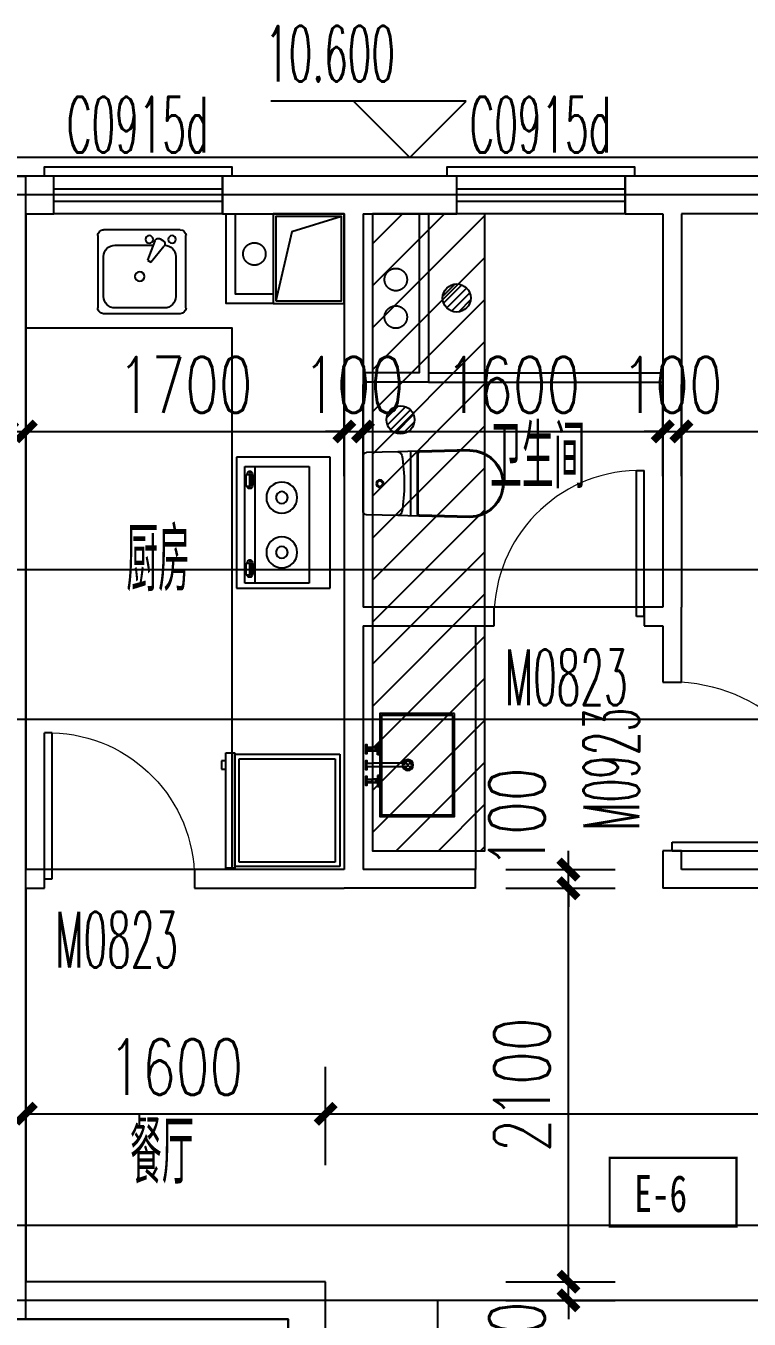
# Model space of a CAD drawing. Extents: x -59851 to 653804, y -249523 to 437614.
# Drawn here: x -5514 to -1652, y 82506 to 89408 of the extents above; entities that cross this region are included whole.
import ezdxf

# ---------------------------------------------------------------- set-up
doc = ezdxf.new("R2010")
doc.units = 0
doc.header["$LTSCALE"] = 1000
doc.header["$MEASUREMENT"] = 0
doc.linetypes.add('CONTINOUS', pattern=[0])
doc.linetypes.add('PS', pattern=[3200, 1500, -200, 1500])
doc.layers.add('A-area(算半面积)', color=23, linetype='Continuous', plot=False)
for name, color, linetype in [('A-Lvtry（卫生间）', 5, 'Continuous'), ('A-Lvtry（厨房）', 5, 'CONTINOUS'), ('A-烟气道', 105, 'Continuous'), ('A-第三道尺寸线', 105, 'Continuous'), ('A-线脚看线', 9, 'Continuous'), ('A-降板区域', 251, 'Continuous'), ('DIM_ELEV', 3, 'Continuous'), ('DOTE', 16, 'Continuous'), ('LABEL_PM', 7, 'Continuous'), ('mianji', 6, 'Continuous'), ('NL', 5, 'Continuous'), ('PS', 6, 'PS'), ('PUB_TEXT', 7, 'Continuous'), ('WALL', 2, 'Continuous'), ('WINDOW', 4, 'Continuous'), ('WINDOW_TEXT', 7, 'Continuous'), ('户型标示', 7, 'Continuous')]:
    doc.layers.add(name, color=color, linetype=linetype)
doc.styles.add('_TCH_DIM', font='SIMPLEX.shx', dxfattribs={"width": 0.7, "bigfont": 'GBCBIG.shx'})
doc.styles.add('_TCH_DIM_T3', font='SIMPLEX.shx', dxfattribs={"width": 0.705882, "bigfont": 'GBCBIG.shx'})
doc.styles.add('_TCH_WINDOW', font='SIMPLEX.shx', dxfattribs={"width": 0.7, "height": 3.5, "bigfont": 'GBCBIG.shx'})
doc.styles.get("Standard").update_dxf_attribs({"font": 'gbenor.shx', "width": 0.7, "bigfont": 'gbcbig.shx'})
doc.styles.add('黑体', font='simhei.ttf', dxfattribs={"width": 0.7})
doc.dimstyles.new('_TCH_ARCH&&100', dxfattribs={"dimtxt": 297.5, "dimasz": 100, "dimexe": 250, "dimexo": 300, "dimgap": 100, "dimtad": 1, "dimdec": 0, "dimzin": 0, "dimdsep": 46, "dimtxsty": '_TCH_DIM_T3', "dimblk": 'ARCHTICK', "dimcen": 0.09, "dimclrt": 7, "dimazin": 2, "dimtfac": 1, "dimtdec": 0, "dimtix": 1, "dimtmove": 2, "dimatfit": 3, "dimfxl": 0, "dimtolj": 1, "dimtzin": 0, "dimarcsym": 0})

# ---------------------------------------------------------------- blocks, each defined once
blk = doc.blocks.new('fdsfdsgfdsgb')
at = {"layer": 'mianji'}
for points in [[(-208608.2, 137588.3), (-164208.2, 137588.3), (-164208.2, 135988.3), (-160408.2, 135988.3), (-160408.2, 146388.3), (-164608.2, 146388.3), (-164608.2, 147288.3), (-163408.2, 147288.3), (-163408.2, 150388.3), (-162808.2, 150388.3), (-162808.2, 157888.3), (-172908.2, 157888.3), (-172908.2, 155088.3), (-184508.2, 155088.3)], [(-184108.2, 152188.3), (-172408.2, 152188.3), (-172408.2, 151788.3), (-168508.2, 151788.3), (-168508.2, 145088.3), (-174408.2, 145088.3)]]:
    blk.add_lwpolyline(points, dxfattribs=at)
blk.add_lwpolyline([(-182008.2, 152188.3), (-182008.2, 150388.3), (-169908.2, 150388.3), (-169908.2, 146588.3), (-174408.2, 146588.3), (-174408.2, 145088.3), (-168508.2, 145088.3), (-168508.2, 151788.3), (-172408.2, 151788.3), (-172408.2, 152188.3)], close=True, dxfattribs=at)
blk = doc.blocks.new('zhouxianssceng0329')
at = {"layer": 'DOTE'}
for p, q in [((5501.3, 154698.2), (-8413.7, 154698.2)), ((5501.3, 152698.2), (-8413.7, 152698.2)), ((5501.3, 151898.2), (-20013.7, 151898.2)), ((5501.3, 149198.2), (-22013.7, 149198.2)), ((5501.3, 148798.2), (-44988.6, 148798.2)), ((-3313.7, 132089.9), (-3313.7, 148798.2))]:
    blk.add_line(p, q, dxfattribs=at)
blk = doc.blocks.new('A$C2EEA3612')
at = {"linetype": 'Continuous'}
for p, q in [((-180, 570), (-172.9, 299.7)), ((-175, 570.2), (-168, 299.8)), ((175, 570.2), (168, 299.8)), ((180, 570), (172.9, 299.7)), ((-172.9, 299.7), (-171.1, 240)), ((-163, 295), (163, 295)), ((-163, 290), (163, 290)), ((172.9, 299.7), (171.1, 240)), ((-171.6, 255), (171.6, 255)), ((-171.1, 240), (-169.5, 186.6)), ((171.1, 240), (169.5, 186.6)), ((-169.5, 186.6), (-165.6, 19.4)), ((169.5, 186.6), (165.6, 19.4)), ((-145.6, 0), (145.6, 0))]:
    blk.add_line(p, q, dxfattribs=at)
for radius in [20, 15]:
    blk.add_circle((0, 90), radius, dxfattribs=at)
for centre, radius, start, end in [((0, 570), 180, 0, 180), ((0, 570), 175, 0, 180), ((-163, 300), 10, 181.7534, 270), ((-163, 300), 5, 181.7534, 270), ((163, 300), 5, 270, 358.2466), ((163, 300), 10, 270, 358.2466), ((0, -673.3), 893.4, 80.14434, 99.85566), ((-149.5, 187.2), 20, 99.85566, 181.7534), ((149.5, 187.2), 20, 358.2466, 80.14434), ((-145.6, 20), 20, 181.7534, 270), ((145.6, 20), 20, 270, 358.2466)]:
    blk.add_arc(centre, radius, start, end, dxfattribs=at)
blk = doc.blocks.new('g3wr')
at = {"color": 251}
blk.add_wipeout([(92376.5, 176270.3), (92376.5, 176416), (92376.5, 176561.6), (92382.1, 176575.5), (92395.9, 176581.5), (92459.4, 176583.5), (92576.3, 176580.9), (92666.2, 176588.6), (92736.4, 176588), (92946.5, 176596), (92946.5, 176591), (93056.8, 176558.2), (93056.8, 176558.2), (93126.5, 176416), (93075.6, 176297.8), (92946.5, 176236), (92831.5, 176244.5), (92676.2, 176243), (92576.3, 176251), (92395.9, 176250.4)], dxfattribs=at)
at = {"xscale": -1, "rotation": 270}
blk.add_blockref('A$C2EEA3612', (92376.5, 176416), dxfattribs=at)
blk = doc.blocks.new('A$C12CE3BE6')
at = {"ltscale": 10}
for p, q in [((180, 469), (200, 469)), ((180, 412), (180, 435)), ((182.5, 422), (182.5, 442)), ((197.5, 442), (182.5, 442)), ((197.5, 422), (182.5, 422)), ((184.5, 442), (184.5, 469)), ((187, 412), (187, 422)), ((193, 412), (193, 422)), ((195.5, 442), (195.5, 469)), ((197.5, 422), (197.5, 442)), ((200, 412), (200, 435)), ((285.2, 469), (265.2, 469)), ((265.2, 260), (265.2, 435)), ((285.2, 260), (285.2, 435)), ((370, 469), (350, 469)), ((350, 412), (350, 435)), ((352.5, 422), (352.5, 442)), ((352.5, 442), (367.5, 442)), ((352.5, 422), (367.5, 422)), ((354.5, 442), (354.5, 469)), ((357, 412), (357, 422)), ((363, 412), (363, 422)), ((365.5, 442), (365.5, 469)), ((367.5, 422), (367.5, 442)), ((370, 412), (370, 435)), ((220, 412), (160, 412)), ((160, 412), (160, 405)), ((220, 405), (160, 405)), ((220, 405), (220, 412)), ((330, 412), (390, 412)), ((330, 405), (330, 412)), ((330, 405), (390, 405)), ((390, 412), (390, 405))]:
    blk.add_line(p, q, dxfattribs=at)
for p, q in [((260.9, 235.9), (289.1, 264.1)), ((260.9, 264.1), (289.1, 235.9))]:
    blk.add_line(p, q)
for points in [[(200, 435), (200, 469), (215, 469), (215, 475), (165, 475), (165, 469), (180, 469), (180, 435)], [(285.2, 435), (285.2, 469), (299.8, 469), (299.8, 475), (250.2, 475), (250.2, 469), (265.2, 469), (265.2, 435)], [(370, 435), (370, 469), (385, 469), (385, 475), (335, 475), (335, 469), (350, 469), (350, 435)]]:
    blk.add_lwpolyline(points, dxfattribs=at)
for points in [[(0, 0), (0, 400), (550, 400), (550, 0)], [(10, 10), (10, 390), (540, 390), (540, 10)]]:
    blk.add_lwpolyline(points, close=True)
for centre in [(190, 408.5), (360, 408.5)]:
    blk.add_circle(centre, 3.5, dxfattribs=at)
for radius in [29.1, 20]:
    blk.add_circle((275, 250), radius)
blk.add_arc((275.2, 260), 10, 180, 0, dxfattribs=at)
blk = doc.blocks.new('zt1')
at = {"layer": 'A-Lvtry（卫生间）', "linetype": 'Continuous'}
for p, q in [((-700, 0), (0, 0)), ((-700, -500), (-700, 0)), ((0, 0), (0, -500)), ((0, -500), (-700, -500))]:
    blk.add_line(p, q, dxfattribs=at)
at = {"layer": 'A-Lvtry（卫生间）'}
for p, q in [((-673.5, -113.1), (-673.5, -455.5)), ((-50.7, -113.1), (-673.5, -113.1)), ((-50.7, -455.5), (-50.7, -113.1)), ((-673.5, -399.8), (-50.7, -399.8)), ((-673.5, -455.5), (-50.7, -455.5)), ((-640.9, -422.1), (-640.8, -433.8)), ((-565.7, -431.5), (-630.4, -431.5)), ((-630.4, -431.5), (-630.4, -448.2)), ((-630.4, -448.2), (-565.7, -448.2)), ((-565.7, -448.2), (-565.7, -431.5)), ((-549.1, -423.2), (-549.1, -433.7)), ((-167.9, -422.1), (-167.8, -433.8)), ((-157.4, -431.5), (-157.4, -448.2)), ((-92.7, -431.5), (-157.4, -431.5)), ((-157.4, -448.2), (-92.7, -448.2)), ((-92.7, -448.2), (-92.7, -431.5)), ((-76.1, -423.2), (-76.1, -433.7))]:
    blk.add_line(p, q, dxfattribs=at)
for points in [[(-549.1, -423.2, 0.259034), (-551, -419.8, 0.076276), (-562.5, -414.9, 0.036515), (-576.1, -412.4, 0.026615), (-594.9, -411.4, 0.026615), (-613.8, -412.4, 0.036515), (-627.3, -414.9, 0.076276), (-638.9, -419.8, 0.259034), (-640.8, -423.2, 0.078462), (-640.6, -424.5, 0.056762)], [(-76.1, -423.2, 0.259034), (-78, -419.8, 0.076276), (-89.5, -414.9, 0.036515), (-103.1, -412.4, 0.026615), (-121.9, -411.4, 0.026615), (-140.8, -412.4, 0.036515), (-154.3, -414.9, 0.076276), (-165.9, -419.8, 0.259034), (-167.8, -423.2, 0.078462), (-167.6, -424.5, 0.056762)], [(-549.1, -433.7, 0.259034), (-551, -430.3, 0.076276), (-562.5, -425.4, 0.036515), (-576.1, -422.9, 0.026615), (-594.9, -421.9, 0.026615), (-613.8, -422.9, 0.036515), (-627.3, -425.4, 0.076276), (-638.9, -430.3, 0.259034), (-640.8, -433.7, 0.259034), (-638.9, -437.2, 0.056762), (-630.4, -441.2, 0.036515)], [(-565.7, -442.9, 0.008736), (-562.5, -442.1, 0.076276), (-551, -437.2, 0.259034), (-549.1, -433.7, 0.259034)], [(-76.1, -433.7, 0.259034), (-78, -430.3, 0.076276), (-89.5, -425.4, 0.036515), (-103.1, -422.9, 0.026615), (-121.9, -421.9, 0.026615), (-140.8, -422.9, 0.036515), (-154.3, -425.4, 0.076276), (-165.9, -430.3, 0.259034), (-167.8, -433.7, 0.259034), (-165.9, -437.2, 0.056762), (-157.4, -441.2, 0.036515)], [(-92.7, -442.9, 0.008736), (-89.5, -442.1, 0.076276), (-78, -437.2, 0.259034), (-76.1, -433.7, 0.259034)]]:
    blk.add_lwpolyline(points, format="xyb", dxfattribs=at)
at = {"layer": 'A-Lvtry（卫生间）', "linetype": 'Continuous'}
for centre, radius in [((-508.4, -258.5), 82.5), ((-215.8, -258.5), 82.5), ((-508.4, -258.5), 31.6), ((-215.8, -258.5), 31.6)]:
    blk.add_circle(centre, radius, dxfattribs=at)
at = {"layer": 'A-Lvtry（卫生间）', "width": 0.8, "flags": 9}
for tag in ['YSIZE', 'XSIZE']:
    blk.add_attdef(tag, (-350, 0), '', height=0.5, dxfattribs=at)
blk = doc.blocks.new('t4')
at = {"layer": 'A-Lvtry（卫生间）'}
for p, q in [((3876514.8, 2551819.5), (3876514.8, 2552229.1)), ((3876545.3, 2552259.6), (3876931.4, 2552259.6)), ((3876819.6, 2552205.6), (3876606.3, 2552205.6)), ((3876961.9, 2552229.1), (3876961.9, 2551819.5)), ((3876545.3, 2552144.6), (3876545.3, 2551880.5)), ((3876790.3, 2552072.2), (3876875.1, 2552142)), ((3876913.8, 2552122.3), (3876905.6, 2552136.5)), ((3876800.4, 2552054.6), (3876790.3, 2552072.2)), ((3876903.3, 2552093.1), (3876800.4, 2552054.6)), ((3876880.6, 2551880.5), (3876880.6, 2552084.6)), ((3876931.4, 2551789), (3876545.3, 2551789)), ((3876606.3, 2551819.5), (3876819.6, 2551819.5))]:
    blk.add_line(p, q, dxfattribs=at)
for centre, major_axis, start_param, end_param in [((3876545.3, 2552229.1), (-21.6, 21.6), -0.785398, 0.785398), ((3876606.3, 2552144.6), (-43.1, 43.1), -0.785398, 0.785398), ((3876819.6, 2552144.6), (43.1, 43.1), 5.497787, 7.068583), ((3876911.1, 2552185.3), (-14.4, 14.4), 4.712389, 10.995574), ((3876931.4, 2552229.1), (-21.6, 21.6), 3.926991, 5.497787), ((3876888, 2552126.3), (14.4, 14.4), 6.021386, 7.757331), ((3876911.1, 2552063.4), (14.4, 14.4), 6.283185283893945, 12.56637059107353), ((3876896.2, 2552112.2), (-14.4, 14.4), 2.714645, 4.45059), ((3876713, 2552012.6), (18, 18), 6.283185283897186, 12.56637059107677), ((3876606.3, 2551880.5), (-43.1, 43.1), 0.785398, 2.356194), ((3876819.6, 2551880.5), (-43.1, 43.1), 2.356194, 3.926991), ((3876545.3, 2551819.5), (21.6, 21.6), 2.356194, 3.926991), ((3876931.4, 2551819.5), (-21.6, 21.6), 2.356194, 3.926991)]:
    blk.add_ellipse(centre, major_axis=major_axis, ratio=1, start_param=start_param, end_param=end_param, dxfattribs=at)
blk = doc.blocks.new('BX1')
at = {"layer": 'A-Lvtry（卫生间）'}
for p, q in [((-560, 8), (-607.7, 8)), ((-607.7, 8), (-607.7, -608)), ((-560, -608), (-560, 8)), ((0, 0), (-560, 0)), ((0, -600), (0, 0)), ((-560, 0), (-560, -600)), ((-24, -24), (-536, -24)), ((-536, -24), (-536, -576)), ((-24, -576), (-24, -24)), ((-631.1, -564.3), (-631.1, -520)), ((-631.1, -520), (-607.7, -520)), ((-607.7, -520), (-607.7, -564.3)), ((-607.7, -564.3), (-631.1, -564.3)), ((-607.7, -608), (-560, -608)), ((-560, -600), (0, -600)), ((-536, -576), (-24, -576))]:
    blk.add_line(p, q, dxfattribs=at)
blk = doc.blocks.new('$DorLib2D$00000001')
for p, q in [((0.45, 0.975), (0.5, 0.975)), ((0.45, 0), (0.45, 0.975)), ((0.5, 0), (0.5, 0.975)), ((0.5, 0), (0.45, 0))]:
    blk.add_line(p, q)
at = {"lineweight": 13}
blk.add_arc((0.475, 0), 0.975, 91.46928, 180, dxfattribs=at)
blk = doc.blocks.new('$TCHSYS$WIN2D')
for p, q in [((-0.5, 0.5), (0.5, 0.5)), ((-0.5, 0.5), (-0.5, -0.5)), ((0.5, 0.5), (0.5, -0.5)), ((0.5, 0.1667), (-0.5, 0.1667)), ((0.5, -0.1667), (-0.5, -0.1667)), ((-0.5, -0.5), (0.5, -0.5))]:
    blk.add_line(p, q)
blk = doc.blocks.new('_ArchTick')
at = {"color": 0, "linetype": 'ByBlock', "const_width": 0.4}
blk.add_lwpolyline([(-0.5, -0.5), (0.5, 0.5)], dxfattribs=at)
blk = doc.blocks.new('*D816')
at = {"layer": 'A-第三道尺寸线', "color": 0, "lineweight": -2, "transparency": 16777216}
for p, q in [((7465.5, 182311.7), (7465.5, 182799.5)), ((10865.5, 182311.7), (10865.5, 182799.5)), ((7465.5, 182549.5), (10865.5, 182549.5))]:
    blk.add_line(p, q, dxfattribs=at)
at = {"layer": 'Defpoints', "color": 0, "transparency": 16777216}
for p in [(10865.5, 182549.5), (7465.5, 182011.7), (10865.5, 182011.7)]:
    blk.add_point(p, dxfattribs=at)
at = {"layer": 'A-第三道尺寸线', "color": 0, "lineweight": -2, "transparency": 16777216, "xscale": 100, "yscale": 100, "zscale": 100, "rotation": 180}
blk.add_blockref('_ArchTick', (7465.5, 182549.5), dxfattribs=at)
at = {"layer": 'A-第三道尺寸线', "color": 0, "lineweight": -2, "transparency": 16777216, "xscale": 100, "yscale": 100, "zscale": 100}
blk.add_blockref('_ArchTick', (10865.5, 182549.5), dxfattribs=at)
at = {"layer": 'A-第三道尺寸线', "color": 7, "transparency": 16777216, "insert": (9165.5, 182798.3), "char_height": 297.5, "attachment_point": 5, "style": '_TCH_DIM_T3'}
blk.add_mtext('\\A1;3400', dxfattribs=at)
blk = doc.blocks.new('*D817')
at = {"layer": 'A-第三道尺寸线', "color": 0, "lineweight": -2, "transparency": 16777216}
for p, q in [((7365.5, 182311.7), (7365.5, 182799.5)), ((7465.5, 182311.7), (7465.5, 182799.5)), ((7365.5, 182549.5), (7265.5, 182549.5)), ((7365.5, 182549.5), (7465.5, 182549.5)), ((7465.5, 182549.5), (7565.5, 182549.5))]:
    blk.add_line(p, q, dxfattribs=at)
at = {"layer": 'Defpoints', "color": 0, "transparency": 16777216}
for p in [(7465.5, 182549.5), (7365.5, 182011.7), (7465.5, 182011.7)]:
    blk.add_point(p, dxfattribs=at)
at = {"layer": 'A-第三道尺寸线', "color": 0, "lineweight": -2, "transparency": 16777216, "xscale": 100, "yscale": 100, "zscale": 100}
blk.add_blockref('_ArchTick', (7365.5, 182549.5), dxfattribs=at)
at = {"layer": 'A-第三道尺寸线', "color": 0, "lineweight": -2, "transparency": 16777216, "xscale": 100, "yscale": 100, "zscale": 100, "rotation": 180}
blk.add_blockref('_ArchTick', (7465.5, 182549.5), dxfattribs=at)
at = {"layer": 'A-第三道尺寸线', "color": 7, "transparency": 16777216, "insert": (7415.5, 182798.3), "char_height": 297.5, "attachment_point": 5, "style": '_TCH_DIM_T3'}
blk.add_mtext('\\A1;100', dxfattribs=at)
blk = doc.blocks.new('*D818')
at = {"layer": 'A-第三道尺寸线', "color": 0, "lineweight": -2, "transparency": 16777216}
for p, q in [((5765.5, 182311.7), (5765.5, 182799.5)), ((7365.5, 182311.7), (7365.5, 182799.5)), ((5765.5, 182549.5), (7365.5, 182549.5))]:
    blk.add_line(p, q, dxfattribs=at)
at = {"layer": 'Defpoints', "color": 0, "transparency": 16777216}
for p in [(7365.5, 182549.5), (5765.5, 182011.7), (7365.5, 182011.7)]:
    blk.add_point(p, dxfattribs=at)
at = {"layer": 'A-第三道尺寸线', "color": 0, "lineweight": -2, "transparency": 16777216, "xscale": 100, "yscale": 100, "zscale": 100, "rotation": 180}
blk.add_blockref('_ArchTick', (5765.5, 182549.5), dxfattribs=at)
at = {"layer": 'A-第三道尺寸线', "color": 0, "lineweight": -2, "transparency": 16777216, "xscale": 100, "yscale": 100, "zscale": 100}
blk.add_blockref('_ArchTick', (7365.5, 182549.5), dxfattribs=at)
at = {"layer": 'A-第三道尺寸线', "color": 7, "transparency": 16777216, "insert": (6565.5, 182798.3), "char_height": 297.5, "attachment_point": 5, "style": '_TCH_DIM_T3'}
blk.add_mtext('\\A1;1600', dxfattribs=at)
blk = doc.blocks.new('*D819')
at = {"layer": 'A-第三道尺寸线', "color": 0, "lineweight": -2, "transparency": 16777216}
for p, q in [((5665.5, 182311.7), (5665.5, 182799.5)), ((5765.5, 182311.7), (5765.5, 182799.5)), ((5665.5, 182549.5), (5565.5, 182549.5)), ((5665.5, 182549.5), (5765.5, 182549.5)), ((5765.5, 182549.5), (5865.5, 182549.5))]:
    blk.add_line(p, q, dxfattribs=at)
at = {"layer": 'Defpoints', "color": 0, "transparency": 16777216}
for p in [(5765.5, 182549.5), (5665.5, 182011.7), (5765.5, 182011.7)]:
    blk.add_point(p, dxfattribs=at)
at = {"layer": 'A-第三道尺寸线', "color": 0, "lineweight": -2, "transparency": 16777216, "xscale": 100, "yscale": 100, "zscale": 100}
blk.add_blockref('_ArchTick', (5665.5, 182549.5), dxfattribs=at)
at = {"layer": 'A-第三道尺寸线', "color": 0, "lineweight": -2, "transparency": 16777216, "xscale": 100, "yscale": 100, "zscale": 100, "rotation": 180}
blk.add_blockref('_ArchTick', (5765.5, 182549.5), dxfattribs=at)
at = {"layer": 'A-第三道尺寸线', "color": 7, "transparency": 16777216, "insert": (5715.5, 182798.3), "char_height": 297.5, "attachment_point": 5, "style": '_TCH_DIM_T3'}
blk.add_mtext('\\A1;100', dxfattribs=at)
blk = doc.blocks.new('*D820')
at = {"layer": 'A-第三道尺寸线', "color": 0, "lineweight": -2, "transparency": 16777216}
for p, q in [((3965.5, 182311.7), (3965.5, 182799.5)), ((5665.5, 182311.7), (5665.5, 182799.5)), ((3965.5, 182549.5), (5665.5, 182549.5))]:
    blk.add_line(p, q, dxfattribs=at)
at = {"layer": 'Defpoints', "color": 0, "transparency": 16777216}
for p in [(5665.5, 182549.5), (3965.5, 182011.7), (5665.5, 182011.7)]:
    blk.add_point(p, dxfattribs=at)
at = {"layer": 'A-第三道尺寸线', "color": 0, "lineweight": -2, "transparency": 16777216, "xscale": 100, "yscale": 100, "zscale": 100, "rotation": 180}
blk.add_blockref('_ArchTick', (3965.5, 182549.5), dxfattribs=at)
at = {"layer": 'A-第三道尺寸线', "color": 0, "lineweight": -2, "transparency": 16777216, "xscale": 100, "yscale": 100, "zscale": 100}
blk.add_blockref('_ArchTick', (5665.5, 182549.5), dxfattribs=at)
at = {"layer": 'A-第三道尺寸线', "color": 7, "transparency": 16777216, "insert": (4815.5, 182798.3), "char_height": 297.5, "attachment_point": 5, "style": '_TCH_DIM_T3'}
blk.add_mtext('\\A1;1700', dxfattribs=at)
blk = doc.blocks.new('*D821')
at = {"layer": 'A-第三道尺寸线', "color": 0, "lineweight": -2, "transparency": 16777216}
for p, q in [((3865.5, 182311.7), (3865.5, 182799.5)), ((3965.5, 182311.7), (3965.5, 182799.5)), ((3865.5, 182549.5), (3765.5, 182549.5)), ((3865.5, 182549.5), (3965.5, 182549.5)), ((3965.5, 182549.5), (4065.5, 182549.5))]:
    blk.add_line(p, q, dxfattribs=at)
at = {"layer": 'Defpoints', "color": 0, "transparency": 16777216}
for p in [(3965.5, 182549.5), (3865.5, 182011.7), (3965.5, 182011.7)]:
    blk.add_point(p, dxfattribs=at)
at = {"layer": 'A-第三道尺寸线', "color": 0, "lineweight": -2, "transparency": 16777216, "xscale": 100, "yscale": 100, "zscale": 100}
blk.add_blockref('_ArchTick', (3865.5, 182549.5), dxfattribs=at)
at = {"layer": 'A-第三道尺寸线', "color": 0, "lineweight": -2, "transparency": 16777216, "xscale": 100, "yscale": 100, "zscale": 100, "rotation": 180}
blk.add_blockref('_ArchTick', (3965.5, 182549.5), dxfattribs=at)
at = {"layer": 'A-第三道尺寸线', "color": 7, "transparency": 16777216, "insert": (3590.5, 182824.5), "char_height": 297.5, "attachment_point": 5, "style": '_TCH_DIM_T3'}
blk.add_mtext('\\A1;100', dxfattribs=at)
blk = doc.blocks.new('*D822')
at = {"layer": 'A-第三道尺寸线', "color": 0, "lineweight": -2, "transparency": 16777216}
for p, q in [((6862.2, 178011.7), (6862.2, 178111.7)), ((6527.5, 178011.7), (7112.2, 178011.7)), ((6862.2, 177911.7), (6862.2, 178011.7)), ((6527.5, 177911.7), (7112.2, 177911.7)), ((6862.2, 177911.7), (6862.2, 177811.7))]:
    blk.add_line(p, q, dxfattribs=at)
at = {"layer": 'Defpoints', "color": 0, "transparency": 16777216}
for p in [(6227.5, 178011.7), (6862.2, 178011.7), (6227.5, 177911.7)]:
    blk.add_point(p, dxfattribs=at)
at = {"layer": 'A-第三道尺寸线', "color": 0, "lineweight": -2, "transparency": 16777216, "xscale": 100, "yscale": 100, "zscale": 100}
for p, rotation in [((6862.2, 178011.7), 270), ((6862.2, 177911.7), 90)]:
    blk.add_blockref('_ArchTick', p, dxfattribs=dict(at, rotation=rotation))
at = {"layer": 'A-第三道尺寸线', "color": 7, "transparency": 16777216, "insert": (6587.2, 177636.7), "char_height": 297.5, "attachment_point": 5, "rotation": 90, "style": '_TCH_DIM_T3'}
blk.add_mtext('\\A1;100', dxfattribs=at)
blk = doc.blocks.new('*D823')
at = {"layer": 'A-第三道尺寸线', "color": 0, "lineweight": -2, "transparency": 16777216}
for p, q in [((6527.5, 180111.7), (7112.2, 180111.7)), ((6862.2, 178011.7), (6862.2, 180111.7)), ((6527.5, 178011.7), (7112.2, 178011.7))]:
    blk.add_line(p, q, dxfattribs=at)
at = {"layer": 'Defpoints', "color": 0, "transparency": 16777216}
for p in [(6227.5, 180111.7), (6862.2, 180111.7), (6227.5, 178011.7)]:
    blk.add_point(p, dxfattribs=at)
at = {"layer": 'A-第三道尺寸线', "color": 0, "lineweight": -2, "transparency": 16777216, "xscale": 100, "yscale": 100, "zscale": 100}
for p, rotation in [((6862.2, 180111.7), 90), ((6862.2, 178011.7), 270)]:
    blk.add_blockref('_ArchTick', p, dxfattribs=dict(at, rotation=rotation))
at = {"layer": 'A-第三道尺寸线', "color": 7, "transparency": 16777216, "insert": (6613.5, 179061.7), "char_height": 297.5, "attachment_point": 5, "rotation": 90, "style": '_TCH_DIM_T3'}
blk.add_mtext('\\A1;2100', dxfattribs=at)
blk = doc.blocks.new('*D824')
at = {"layer": 'A-第三道尺寸线', "color": 0, "lineweight": -2, "transparency": 16777216}
for p, q in [((6862.2, 180211.5), (6862.2, 180311.5)), ((6527.5, 180211.5), (7112.2, 180211.5)), ((6862.2, 180111.7), (6862.2, 180211.5)), ((6527.5, 180111.7), (7112.2, 180111.7)), ((6862.2, 180111.7), (6862.2, 180011.7))]:
    blk.add_line(p, q, dxfattribs=at)
at = {"layer": 'Defpoints', "color": 0, "transparency": 16777216}
for p in [(6227.5, 180211.5), (6862.2, 180211.5), (6227.5, 180111.7)]:
    blk.add_point(p, dxfattribs=at)
at = {"layer": 'A-第三道尺寸线', "color": 0, "lineweight": -2, "transparency": 16777216, "xscale": 100, "yscale": 100, "zscale": 100}
for p, rotation in [((6862.2, 180211.5), 270), ((6862.2, 180111.7), 90)]:
    blk.add_blockref('_ArchTick', p, dxfattribs=dict(at, rotation=rotation))
at = {"layer": 'A-第三道尺寸线', "color": 7, "transparency": 16777216, "insert": (6587.2, 180486.5), "char_height": 297.5, "attachment_point": 5, "rotation": 90, "style": '_TCH_DIM_T3'}
blk.add_mtext('\\A1;100', dxfattribs=at)
blk = doc.blocks.new('*D825')
at = {"layer": 'A-第三道尺寸线', "color": 0, "lineweight": -2, "transparency": 16777216}
for p, q in [((3965.5, 178634.2), (3965.5, 179158)), ((5565.9, 178634.2), (5565.9, 179158)), ((3965.5, 178908), (5565.9, 178908))]:
    blk.add_line(p, q, dxfattribs=at)
at = {"layer": 'Defpoints', "color": 0, "transparency": 16777216}
for p in [(5565.9, 178908), (3965.5, 178334.2), (5565.9, 178334.2)]:
    blk.add_point(p, dxfattribs=at)
at = {"layer": 'A-第三道尺寸线', "color": 0, "lineweight": -2, "transparency": 16777216, "xscale": 100, "yscale": 100, "zscale": 100, "rotation": 180}
blk.add_blockref('_ArchTick', (3965.5, 178908), dxfattribs=at)
at = {"layer": 'A-第三道尺寸线', "color": 0, "lineweight": -2, "transparency": 16777216, "xscale": 100, "yscale": 100, "zscale": 100}
blk.add_blockref('_ArchTick', (5565.9, 178908), dxfattribs=at)
at = {"layer": 'A-第三道尺寸线', "color": 7, "transparency": 16777216, "insert": (4765.7, 179156.8), "char_height": 297.5, "attachment_point": 5, "style": '_TCH_DIM_T3'}
blk.add_mtext('\\A1;1600', dxfattribs=at)
blk = doc.blocks.new('*D826')
at = {"layer": 'A-第三道尺寸线', "color": 0, "lineweight": -2, "transparency": 16777216}
for p, q in [((5565.9, 178634.2), (5565.9, 179158)), ((10865.5, 178634.2), (10865.5, 179158)), ((5565.9, 178908), (10865.5, 178908))]:
    blk.add_line(p, q, dxfattribs=at)
at = {"layer": 'Defpoints', "color": 0, "transparency": 16777216}
for p in [(10865.5, 178908), (5565.9, 178334.2), (10865.5, 178334.2)]:
    blk.add_point(p, dxfattribs=at)
at = {"layer": 'A-第三道尺寸线', "color": 0, "lineweight": -2, "transparency": 16777216, "xscale": 100, "yscale": 100, "zscale": 100, "rotation": 180}
blk.add_blockref('_ArchTick', (5565.9, 178908), dxfattribs=at)
at = {"layer": 'A-第三道尺寸线', "color": 0, "lineweight": -2, "transparency": 16777216, "xscale": 100, "yscale": 100, "zscale": 100}
blk.add_blockref('_ArchTick', (10865.5, 178908), dxfattribs=at)
at = {"layer": 'A-第三道尺寸线', "color": 7, "transparency": 16777216, "insert": (8215.7, 179156.8), "char_height": 297.5, "attachment_point": 5, "style": '_TCH_DIM_T3'}
blk.add_mtext('\\A1;5300', dxfattribs=at)
blk = doc.blocks.new('ssxianjiao0329')
at = {"layer": 'A-线脚看线'}
for points in [[(-5413.7, 154798.2), (-5413.7, 154848.2), (-4413.7, 154848.2), (-4413.7, 154798.2)], [(-3263.7, 154798.2), (-3263.7, 154848.2), (-2263.7, 154848.2), (-2263.7, 154798.2)]]:
    blk.add_lwpolyline(points, dxfattribs=at)
blk = doc.blocks.new('3-122')
at = {"layer": 'WALL'}
for p, q in [((-130272, 95398.2), (-127272, 95398.2)), ((-127272, 93298.2), (-127272, 95398.2)), ((-127272, 89298.2), (-127272, 93298.2))]:
    blk.add_line(p, q, dxfattribs=at)
blk = doc.blocks.new('_LV13')
at = {"color": 0}
for p, q in [((-0.071, 0.495), (-0.495, 0.071)), ((0.183, 0.465), (-0.465, -0.183)), ((0.354, 0.354), (-0.354, -0.354)), ((0.465, 0.183), (-0.183, -0.465)), ((0.495, -0.071), (0.071, -0.495))]:
    blk.add_line(p, q, dxfattribs=at)
blk.add_circle((0, 0), 0.5)
blk = doc.blocks.new('jfajjkjkjh')
at = {"layer": 'NL', "ltscale": 0.5, "extrusion": (0, 0, -1), "xscale": -150, "yscale": 150, "zscale": -150}
for p in [(79318.3, 61370.6), (79618.3, 60720.6)]:
    blk.add_blockref('_LV13', p, dxfattribs=at)
blk = doc.blocks.new('a6huxing 0323')
at = {"layer": 'A-Lvtry（卫生间）', "ltscale": 3}
for points in [[(6115.5, 182861.7), (7365.5, 182861.7)], [(6115.5, 182811.7), (7365.5, 182811.7)], [(6365.5, 181511.7), (6365.5, 180211.5)]]:
    blk.add_lwpolyline(points, dxfattribs=at)
at = {"layer": 'A-Lvtry（厨房）'}
blk.add_lwpolyline([(3965.5, 183102.2), (5065, 183102.2), (5065, 180211.7)], dxfattribs=at)
at = {"layer": 'A-烟气道'}
for points in [[(5285.5, 183231.7), (5665.5, 183231.7), (5665.5, 183711.7), (5285.5, 183711.7)], [(5300.5, 183246.7), (5650.5, 183246.7), (5650.5, 183696.7), (5300.5, 183696.7)]]:
    blk.add_lwpolyline(points, close=True, dxfattribs=at)
blk.add_lwpolyline([(5650.5, 183696.7), (5385.3, 183615.7), (5300.5, 183246.7)], dxfattribs=at)
at = {"layer": 'PS', "ltscale": 0.5}
for centre in [(5185.5, 183496.7), (5940.5, 183360.1), (5940.5, 183160.1)]:
    blk.add_circle(centre, 60, dxfattribs=at)
at = {"layer": 'WALL'}
for p, q in [((4115.5, 183911.7), (3765.5, 183911.7)), ((4115.5, 183711.7), (4115.5, 183911.7)), ((5665.5, 183911.7), (5015.5, 183911.7)), ((5015.5, 183911.7), (5015.5, 183711.7)), ((6265.5, 183911.7), (5665.5, 183911.7)), ((6265.5, 183711.7), (6265.5, 183911.7)), ((7365.5, 183911.7), (7165.5, 183911.7)), ((7165.5, 183911.7), (7165.5, 183711.7)), ((11065.5, 183911.7), (7365.5, 183911.7)), ((3965.5, 183711.7), (3965.5, 180211.7)), ((3965.5, 183711.7), (4115.5, 183711.7)), ((5015.5, 183711.7), (5665.5, 183711.7)), ((5665.5, 183711.7), (5665.5, 181611.7)), ((5765.5, 183711.7), (6265.5, 183711.7)), ((7165.5, 183711.7), (7365.5, 183711.7)), ((7365.5, 183711.7), (7365.5, 181611.7)), ((7465.5, 183711.7), (7465.5, 181611.7)), ((10865.5, 183711.7), (7465.5, 183711.7)), ((5665.5, 181611.7), (5665.5, 180211.7)), ((6465.5, 181611.7), (5765.5, 181611.7)), ((6465.5, 181511.7), (6465.5, 181611.7)), ((7365.5, 181611.7), (7265.5, 181611.7)), ((7265.5, 181611.7), (7265.5, 181511.7)), ((7465.5, 181211.7), (7465.5, 181611.7)), ((5765.5, 181511.7), (6465.5, 181511.7)), ((5765.5, 181511.7), (5765.5, 180211.7)), ((7265.5, 181511.7), (7365.5, 181511.7)), ((7365.5, 181511.7), (7365.5, 181211.7)), ((7365.5, 181211.7), (7465.5, 181211.7)), ((7465.5, 180311.7), (7365.5, 180311.7)), ((7365.5, 180311.7), (7365.5, 180111.7)), ((7465.5, 180211.7), (7465.5, 180311.7)), ((4065.5, 180211.7), (3965.5, 180211.7)), ((4065.5, 180111.7), (4065.5, 180211.7)), ((5665.5, 180211.7), (4865.5, 180211.7)), ((4865.5, 180211.7), (4865.5, 180111.7)), ((6365.5, 180211.7), (5765.5, 180211.7)), ((6365.5, 180111.7), (6365.5, 180211.7)), ((10865.5, 180211.7), (7465.5, 180211.7)), ((3965.5, 180111.7), (3965.5, 178011.7)), ((3965.5, 180111.7), (4065.5, 180111.7)), ((4865.5, 180111.7), (5665.5, 180111.7)), ((6365.5, 180111.7), (5665.5, 180111.7)), ((10865.5, 180111.7), (7365.5, 180111.7)), ((5565.5, 178011.7), (3965.5, 178011.7)), ((5565.5, 177711.7), (5565.5, 178011.7)), ((5365.5, 177811.7), (3765.5, 177811.7)), ((5365.5, 177811.7), (5365.5, 177711.7))]:
    blk.add_line(p, q, dxfattribs=at)
for points in [[(5285.5, 183231.7), (5035.5, 183231.7), (5035.5, 183711.7)], [(5285.5, 183281.7), (5085.5, 183281.7), (5085.5, 183711.7)], [(6115.5, 183711.7), (6115.5, 182811.7), (5765.5, 182811.7)], [(6065.5, 183711.7), (6065.5, 182861.7), (5765.5, 182861.7)]]:
    blk.add_lwpolyline(points, dxfattribs=at)
at = {"layer": 'WINDOW'}
for p, q in [((7265.5, 181611.7), (6465.5, 181611.7)), ((4865.5, 180211.7), (4065.5, 180211.7))]:
    blk.add_line(p, q, dxfattribs=at)
at = {"layer": '户型标示', "color": 2, "const_width": 11.2}
blk.add_lwpolyline([(7081.7, 178672.7), (7759.4, 178672.7), (7759.4, 178306.3), (7081.7, 178306.3)], close=True, dxfattribs=at)
at = {"layer": 'A-Lvtry（卫生间）', "ltscale": 3}
blk.add_blockref('g3wr', (-86611, 5854.8), dxfattribs=at)
at = {"layer": 'A-Lvtry（卫生间）', "ltscale": 3, "xscale": -1, "rotation": 90}
blk.add_blockref('A$C12CE3BE6', (6254.7, 181044), dxfattribs=at)
at = {"layer": 'A-Lvtry（厨房）', "xscale": -1, "rotation": 270}
blk.add_blockref('t4', (-2547439.2, -3693336.6), dxfattribs=at)
at = {"layer": 'A-Lvtry（厨房）', "extrusion": (1.08889e-08, 3.92285e-11, 1), "xscale": -1.000000000000013, "rotation": 269.9999986659787}
blk.add_blockref('zt1', (5590.3, 182412.5), dxfattribs=at)
at = {"layer": 'A-Lvtry（厨房）', "extrusion": (-3.92285e-11, 1.08889e-08, 1), "xscale": -1.000000000000026, "rotation": 180}
blk.add_blockref('BX1', (5640.8, 180226.8), dxfattribs=at)
at = {"layer": 'WINDOW'}
ref = blk.add_blockref('$TCHSYS$WIN2D', (4565.5, 183811.7), dxfattribs=dict(at, xscale=900, yscale=200, zscale=900, rotation=180))
ref.add_attrib('A', 'C0915d', (4184, 184038), dxfattribs={"layer": 'WINDOW_TEXT', "height": 297.5, "style": '_TCH_WINDOW', "width": 0.494118})
ref = blk.add_blockref('$TCHSYS$WIN2D', (6715.5, 183811.7), dxfattribs=dict(at, xscale=900, yscale=200, zscale=900, rotation=180))
ref.add_attrib('A', 'C0915d', (6334, 184038), dxfattribs={"layer": 'WINDOW_TEXT', "height": 297.5, "style": '_TCH_WINDOW', "width": 0.494118})
ref = blk.add_blockref('$DorLib2D$00000001', (7415.5, 180761.7), dxfattribs=dict(at, xscale=900, yscale=900, zscale=900, rotation=270))
ref.add_attrib('A', 'M0923', (7239.3, 180418.7), dxfattribs={"layer": 'WINDOW_TEXT', "height": 297.5, "rotation": 90, "style": '_TCH_WINDOW', "width": 0.494118})
ref = blk.add_blockref('$DorLib2D$00000001', (4465.5, 180161.7), dxfattribs=dict(at, xscale=-800, yscale=800, zscale=800))
ref.add_attrib('A', 'M0823', (4122.5, 179688), dxfattribs={"layer": 'WINDOW_TEXT', "height": 297.5, "style": '_TCH_WINDOW', "width": 0.494118})
at = {"layer": 'PUB_TEXT', "width": 0.7}
for s, p in [('厨房', (4501.8, 181696.6)), ('餐厅', (4521.2, 178533.8))]:
    blk.add_text(s, height=337.59, dxfattribs=at).set_placement(p)
at = {"layer": '户型标示', "color": 2, "style": '黑体', "width": 0.7}
blk.add_text('E-6', height=197.15, dxfattribs=at).set_placement((7213.9, 178383.7))
at = {"layer": 'A-第三道尺寸线'}
for base, p1, p2, angle, picture, middle in [((3965.5, 182549.5), (3865.5, 182011.7), (3965.5, 182011.7), 0, '*D821', (3590.5, 182824.5)), ((6862.2, 180211.5), (6227.5, 180111.7), (6227.5, 180211.5), 90, '*D824', (6587.2, 180486.5)), ((6862.2, 178011.7), (6227.5, 177911.7), (6227.5, 178011.7), 90, '*D822', (6587.2, 177636.7))]:
    dim = blk.add_linear_dim(base=base, p1=p1, p2=p2, angle=angle, dimstyle='_TCH_ARCH&&100', dxfattribs=at)
    dim.commit()
    dim.dimension.update_dxf_attribs({"geometry": picture, "text_midpoint": middle, "dimtype": 129})
for p1, p2, distance, picture, middle in [((3965.5, 182011.7), (5665.5, 182011.7), 537.8, '*D820', (4815.5, 182798.3)), ((7365.5, 182011.7), (7465.5, 182011.7), 537.8, '*D817', (7415.5, 182798.3)), ((7465.5, 182011.7), (10865.5, 182011.7), 537.8, '*D816', (9165.5, 182798.3)), ((6227.5, 178011.7), (6227.5, 180111.7), -634.7, '*D823', (6613.5, 179061.7)), ((3965.5, 178334.2), (5565.9, 178334.2), 573.8, '*D825', (4765.7, 179156.8)), ((5565.9, 178334.2), (10865.5, 178334.2), 573.8, '*D826', (8215.7, 179156.8))]:
    dim = blk.add_aligned_dim(p1=p1, p2=p2, distance=distance, dimstyle='_TCH_ARCH&&100', dxfattribs=at)
    dim.commit()
    dim.dimension.update_dxf_attribs({"geometry": picture, "text_midpoint": middle})
at = {"layer": 'A-降板区域'}
h = blk.add_hatch(dxfattribs=at)
h.set_pattern_fill('ANSI31', color=256, scale=100)
h.set_pattern_definition([(45, (7929.85, 3076.95), (-112.2532, 112.2532), [])])
h.paths.add_polyline_path([(5815.5, 183711.7), (5815.5, 180311.7), (6415.5, 180311.7), (6415.5, 183711.7)])
blk.add_lwpolyline([(5815.5, 183711.7), (5815.5, 180311.7), (6415.5, 180311.7), (6415.5, 183711.7)], close=True, dxfattribs=at)
at = {"layer": 'WALL'}
blk.add_line((5765.5, 183711.7), (5765.5, 181611.7), dxfattribs=at)
at = {"layer": 'WINDOW'}
ref = blk.add_blockref('$DorLib2D$00000001', (6865.5, 181561.7), dxfattribs=dict(at, xscale=800, yscale=800, zscale=-800))
ref.add_attrib('A', 'M0823', (6522.5, 181088), dxfattribs={"layer": 'WINDOW_TEXT', "height": 297.5, "style": '_TCH_WINDOW', "width": 0.494118})
at = {"layer": 'PUB_TEXT', "width": 0.7}
blk.add_text('卫生间', height=337.59, dxfattribs=at).set_placement((6443.3, 182245.9))
at = {"layer": 'A-第三道尺寸线'}
for p1, p2, picture, middle in [((5665.5, 182011.7), (5765.5, 182011.7), '*D819', (5715.5, 182798.3)), ((5765.5, 182011.7), (7365.5, 182011.7), '*D818', (6565.5, 182798.3))]:
    dim = blk.add_aligned_dim(p1=p1, p2=p2, distance=537.8, dimstyle='_TCH_ARCH&&100', dxfattribs=at)
    dim.commit()
    dim.dimension.update_dxf_attribs({"geometry": picture, "text_midpoint": middle})

msp = doc.modelspace()

# ---------------------------------------------------------------- block references
for name, p in [('zhouxianssceng0329', (0, -66192.5)), ('fdsfdsgfdsgb', (164394.5, -69282.6))]:
    msp.add_blockref(name, p)

# ---------------------------------------------------------------- next in the draw order: block references
msp.add_blockref('a6huxing 0323', (-9479.2, -95306))

# ---------------------------------------------------------------- next in the draw order: linework, layer by layer
msp.add_lwpolyline([(-3063.7, 66505.7), (1086.3, 66505.7), (1086.3, 66605.7), (4086.3, 66605.7), (4086.3, 67205.7), (4786.3, 67205.7), (4786.3, 73905.7), (4086.3, 73905.7), (4086.3, 77205.7), (-113.7, 77205.7), (-113.7, 77905.7), (2786.3, 77905.7), (2786.3, 81405.7), (2386.3, 81405.7), (2386.3, 87805.7), (1686.3, 87805.7), (1686.3, 88705.7), (-8613.7, 88705.7), (-8613.7, 85905.7), (-20213.7, 85905.7), (-20213.7, 82705.7)])
at = {"layer": 'DIM_ELEV'}
for p, q in [((-3163.7, 89005.7), (-4206.5, 89005.7)), ((-3463.7, 88705.7), (-3763.7, 89005.7)), ((-3463.7, 88705.7), (-3163.7, 89005.7))]:
    msp.add_line(p, q, dxfattribs=at)

# ---------------------------------------------------------------- next in the draw order: block references
msp.add_blockref('ssxianjiao0329', (0, -66192.5))
at = {"layer": 'A-area(算半面积)'}
msp.add_blockref('jfajjkjkjh', (76104.6, 26585.2), dxfattribs=at)
at = {"layer": 'LABEL_PM'}
msp.add_blockref('3-122', (121758.3, -6792.5), dxfattribs=at)

# ---------------------------------------------------------------- next in the draw order: texts
at = {"layer": 'PUB_TEXT', "style": '_TCH_DIM', "width": 0.494118}
msp.add_text('10.600', height=297.5, dxfattribs=at).set_placement((-4236.5, 89110.7))

doc.saveas('drawing.dxf')
